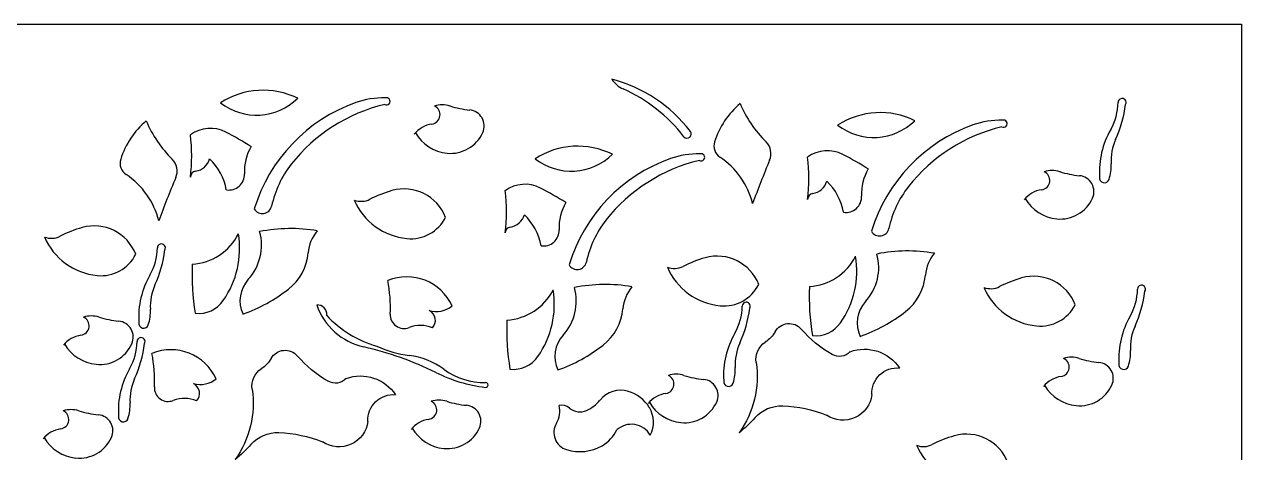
# Model space of a CAD drawing. Header units: millimetres. Extents: x 196 to 687, y 295 to 770.
# Drawn here: x 484.97 to 528.84, y 372.25 to 387.71 of the extents above; entities that cross this region are included whole.
import ezdxf

# ---------------------------------------------------------------- set-up
doc = ezdxf.new("R2010")
doc.units = ezdxf.units.MM

# ---------------------------------------------------------------- blocks, each defined once
blk = doc.blocks.new('A$C48BF6FA1')
for centre, radius, start, end in [((0.253, 6.585), 4.345, 300.1229, 319.1918), ((3.98, 3.367), 0.579, 29.3983, 139.1918), ((5.43, 4.184), 1.085, 209.3983, 236.9635), ((4.434, 2.652), 0.743, 351.6884, 56.9635), ((1.268, 1.498), 1.522, 70.2108, 146.4016), ((2.172, 3.278), 0.521, 221.8213, 300.1229), ((0.087, 1.434), 0.911, 356.6015, 95.4896), ((8.646, 2.036), 3.514, 171.6884, 215.4094), ((2.041, 1.514), 1.054, 187.3405, 303.8759), ((4.381, -3.72), 4.698, 92.1561, 111.895), ((4.253, -0.311), 1.287, 41.8063, 92.1561), ((9.044, 3.974), 5.141, 221.8063, 230.6209)]:
    blk.add_arc(centre, radius, start, end)

msp = doc.modelspace()

# ---------------------------------------------------------------- linework, layer by layer
msp.add_lwpolyline([(441.865, 387.708), (528.84, 387.708), (528.84, 306.184), (441.865, 306.184)], close=True)
for centre, radius, start, end in [((504.802, 380.632), 5.266, 37.5944, 75.2595), ((506.938, 386.243), 0.949, 213.0176, 245.8363), ((493.572, 382.496), 2.833, 63.7895, 122.7684), ((504.195, 380.128), 5.753, 37.7706, 65.8363), ((493.34, 386.54), 2.111, 231.9236, 314.6342), ((498.892, 379.339), 5.886, 109.6226, 163.1523), ((499.363, 378.909), 6.071, 103.36, 141.8265), ((497.896, 382.134), 2.918, 88.3983, 109.6226), ((498.02, 384.93), 0.129, 242.2916, 109.5295), ((499.609, 384.448), 0.343, 278.4843, 65.6857), ((500.032, 383.871), 0.932, 72.4536, 107.5464), ((501.36, 388.072), 3.473, 252.4536, 264.3845), ((512.681, 382.581), 2.969, 130.1634, 162.7118), ((514.791, 386.558), 4.373, 202.9952, 225.0507), ((522.361, 384.917), 2.027, 330.2092, 359.2515), ((520.306, 385.364), 4.384, 335.6108, 352.8251), ((524.532, 384.889), 0.144, 329.7296, 179.2515), ((500.963, 384.039), 0.58, 335.7018, 84.3845), ((515.814, 381.689), 2.833, 63.7895, 122.7684), ((491.279, 381.955), 2.969, 130.1634, 162.7118), ((493.39, 385.932), 4.373, 202.9952, 225.0507), ((491.669, 382.742), 1.213, 62.4148, 126.0051), ((499.809, 383.11), 1.009, 98.4843, 140.9562), ((515.582, 385.733), 2.111, 231.9236, 314.6342), ((521.134, 378.532), 5.886, 109.6226, 163.1523), ((521.605, 378.102), 6.071, 103.36, 141.8265), ((520.138, 381.328), 2.918, 88.3983, 109.6226), ((520.262, 384.123), 0.129, 242.2916, 109.5295), ((526.791, 382.381), 3.078, 150.2092, 183.3398), ((484.907, 382.959), 6.097, 352.8027, 7.1973), ((485.963, 371.82), 13.536, 57.9634, 62.4148), ((500.353, 384.538), 1.488, 210.0693, 264.2585), ((500.331, 384.324), 1.273, 264.2585, 335.7018), ((508.855, 383.753), 0.152, 221.9609, 37.5944), ((510.31, 383.319), 0.486, 162.7118, 236.2041), ((511.276, 383.037), 0.602, 337.0527, 45.0507), ((525.999, 382.783), 1.867, 155.6108, 183.2466), ((494.673, 382.398), 1.773, 149.6281, 182.6424), ((504.913, 380.477), 2.833, 63.7895, 122.7684), ((504.681, 384.521), 2.111, 231.9236, 314.6342), ((509.237, 380.116), 2.918, 88.3983, 109.6226), ((509.362, 382.911), 0.129, 242.2916, 109.5295), ((513.911, 381.935), 1.213, 62.4148, 126.0051), ((508.205, 371.013), 13.536, 57.9634, 62.4148), ((488.908, 382.693), 0.486, 162.7118, 236.2041), ((489.875, 382.411), 0.602, 337.0527, 45.0507), ((491.047, 383.03), 0.628, 278.8638, 343.6996), ((490.23, 381.37), 2.053, 10.2295, 46.2529), ((497.483, 380.387), 3.679, 141.8265, 168.0958), ((510.234, 377.321), 5.886, 109.6226, 163.1523), ((510.705, 376.89), 6.071, 103.36, 141.8265), ((508.457, 380.551), 2.845, 13.9815, 56.2041), ((540.706, 370.576), 31.357, 157.0527, 160.1227), ((507.149, 382.152), 6.097, 352.8027, 7.1973), ((522.611, 382.591), 1.526, 341.7466, 3.2466), ((487.056, 379.924), 2.845, 13.9815, 56.2041), ((519.305, 369.95), 31.357, 157.0527, 160.1227), ((491.178, 382.19), 0.222, 98.8638, 178.7073), ((492.34, 382.29), 0.562, 260.8688, 2.6424), ((516.915, 381.591), 1.773, 149.6281, 182.6424), ((521.584, 382.077), 0.343, 278.4843, 65.6857), ((522.006, 381.501), 0.932, 72.4536, 107.5464), ((523.334, 385.702), 3.473, 252.4536, 264.3845), ((522.938, 381.668), 0.58, 335.7018, 84.3845), ((523.893, 382.168), 0.177, 169.0397, 341.7466), ((499.405, 377.519), 4.352, 105.7979, 117.0587), ((498.656, 380.165), 1.602, 21.1177, 105.7979), ((503.01, 380.723), 1.213, 62.4148, 126.0051), ((496.248, 380.941), 6.097, 352.8027, 7.1973), ((497.304, 369.801), 13.536, 57.9634, 62.4148), ((513.289, 382.223), 0.628, 278.8638, 343.6996), ((512.472, 380.563), 2.053, 10.2295, 46.2529), ((519.725, 379.58), 3.679, 141.8265, 168.0958), ((521.783, 380.74), 1.009, 98.4843, 140.9562), ((497.11, 382.012), 0.693, 248.6604, 297.0587), ((498.987, 382.284), 2.319, 203.3284, 264.3668), ((506.014, 380.379), 1.773, 149.6281, 182.6424), ((513.42, 381.383), 0.222, 98.8638, 178.7073), ((514.582, 381.483), 0.562, 260.8688, 2.6424), ((522.327, 382.167), 1.488, 210.0693, 264.2585), ((522.306, 381.954), 1.273, 264.2585, 335.7018), ((493.551, 381.216), 0.339, 210.3083, 348.0958), ((502.389, 381.011), 0.628, 278.8638, 343.6996), ((501.571, 379.352), 2.053, 10.2295, 46.2529), ((488.241, 376.185), 4.352, 105.7979, 117.0587), ((487.492, 378.831), 1.602, 21.1177, 105.7979), ((498.897, 381.372), 1.403, 264.3668, 333.2962), ((502.52, 380.172), 0.222, 98.8638, 178.7073), ((508.824, 378.369), 3.679, 141.8265, 168.0958), ((515.793, 380.409), 0.339, 210.3083, 348.0958), ((485.946, 380.678), 0.693, 248.6604, 297.0587), ((487.823, 380.951), 2.319, 203.3284, 264.3668), ((490.898, 381.057), 2.008, 273.4915, 332.9648), ((489.441, 379.62), 3.288, 325.1886, 9.1781), ((491.703, 379.734), 1.816, 317.4801, 15.7091), ((494.562, 374.743), 5.594, 80.0589, 101.4473), ((496.608, 379.342), 1.414, 139.87, 175.1307), ((503.681, 380.271), 0.562, 260.8688, 2.6424), ((487.739, 379.668), 2.027, 330.2092, 359.2515), ((485.684, 380.114), 4.384, 335.6108, 352.8251), ((489.91, 379.639), 0.144, 329.7296, 179.2515), ((516.804, 373.936), 5.594, 80.0589, 101.4473), ((487.733, 380.039), 1.403, 264.3668, 333.2962), ((499.671, 378.695), 8.658, 177.6348, 189.4151), ((493.345, 379.62), 1.861, 307.9356, 355.1307), ((504.893, 379.197), 0.339, 210.3083, 348.0958), ((510.69, 375.094), 4.352, 105.7979, 117.0587), ((509.942, 377.74), 1.602, 21.1177, 105.7979), ((513.14, 380.25), 2.008, 273.4915, 332.9648), ((511.683, 378.813), 3.288, 325.1886, 9.1781), ((513.945, 378.927), 1.816, 317.4801, 15.7091), ((518.851, 378.535), 1.414, 139.87, 175.1307), ((492.169, 377.131), 3.078, 150.2092, 183.3398), ((498.75, 376.795), 1.801, 24.5857, 112.2107), ((508.395, 379.587), 0.693, 248.6604, 297.0587), ((510.273, 379.86), 2.319, 203.3284, 264.3668), ((515.587, 378.813), 1.861, 307.9356, 355.1307), ((521.348, 377.013), 1.602, 21.1177, 105.7979), ((491.377, 377.533), 1.867, 155.6108, 183.2466), ((493.882, 377.737), 1.139, 137.4801, 205.1976), ((490.874, 382.79), 5.88, 289.6377, 307.9356), ((492.989, 377.488), 5.174, 357.3852, 10.8561), ((503.045, 377.716), 1.816, 317.4801, 15.7091), ((505.903, 372.725), 5.594, 80.0589, 101.4473), ((507.95, 377.323), 1.414, 139.87, 175.1307), ((510.183, 378.948), 1.403, 264.3668, 333.2962), ((521.913, 377.888), 8.658, 177.6348, 189.4151), ((519.802, 378.86), 0.693, 248.6604, 297.0587), ((521.679, 379.132), 2.319, 203.3284, 264.3668), ((522.097, 374.367), 4.352, 105.7979, 117.0587), ((523.06, 378.178), 2.027, 330.2092, 359.2515), ((525.23, 378.15), 0.144, 329.7296, 179.2515), ((491.242, 378.367), 1.094, 264.1217, 325.1886), ((502.24, 379.038), 2.008, 273.4915, 332.9648), ((500.782, 377.601), 3.288, 325.1886, 9.1781), ((521.005, 378.625), 4.384, 335.6108, 352.8251), ((487.989, 377.341), 1.526, 341.7466, 3.2466), ((495.533, 377.244), 0.338, 353.0344, 94.404), ((497.731, 378.359), 2.355, 199.2922, 257.1243), ((499.816, 378.25), 0.908, 253.956, 309.0148), ((499.386, 377.022), 0.398, 316.9329, 63.2479), ((504.687, 377.601), 1.861, 307.9356, 355.1307), ((508.817, 377.565), 2.027, 330.2092, 359.2515), ((506.761, 378.012), 4.384, 335.6108, 352.8251), ((510.987, 377.537), 0.144, 329.7296, 179.2515), ((516.124, 376.93), 1.139, 137.4801, 205.1976), ((513.116, 381.983), 5.88, 289.6377, 307.9356), ((521.589, 378.22), 1.403, 264.3668, 333.2962), ((486.962, 376.827), 0.343, 278.4843, 65.6857), ((487.384, 376.251), 0.932, 72.4536, 107.5464), ((488.712, 380.452), 3.473, 252.4536, 264.3845), ((488.316, 376.419), 0.58, 335.7018, 84.3845), ((489.271, 376.918), 0.177, 169.0397, 341.7466), ((498.725, 379.828), 3.88, 222.5785, 254.2718), ((498.656, 377.229), 0.5, 177.3852, 291.5935), ((499.242, 375.75), 1.091, 66.4987, 111.5935), ((511.013, 376.677), 8.658, 177.6348, 189.4151), ((513.484, 377.561), 1.094, 264.1217, 325.1886), ((527.49, 375.642), 3.078, 150.2092, 183.3398), ((487.161, 375.49), 1.009, 98.4843, 140.9562), ((489.178, 376.259), 0.144, 329.7296, 179.2515), ((505.223, 375.718), 1.139, 137.4801, 205.1976), ((513.247, 375.029), 3.078, 150.2092, 183.3398), ((526.698, 376.044), 1.867, 155.6108, 183.2466), ((487.705, 376.918), 1.488, 210.0693, 264.2585), ((487.684, 376.704), 1.273, 264.2585, 335.7018), ((487.007, 376.287), 2.027, 330.2092, 359.2515), ((484.952, 376.734), 4.384, 335.6108, 352.8251), ((490.25, 374.164), 1.801, 24.5857, 112.2107), ((494.585, 364.599), 11.76, 63.6877, 77.1243), ((499.398, 379.89), 4.17, 245.5765, 262.374), ((502.216, 380.771), 5.88, 289.6377, 307.9356), ((512.454, 375.431), 1.867, 155.6108, 183.2466), ((484.489, 374.856), 5.174, 357.3852, 10.8561), ((498.481, 373.043), 2.739, 54.0626, 82.374), ((502.583, 376.349), 1.094, 264.1217, 325.1886), ((522.282, 375.338), 0.343, 278.4843, 65.6857), ((522.705, 374.762), 0.932, 72.4536, 107.5464), ((524.033, 378.962), 3.473, 252.4536, 264.3845), ((523.31, 375.851), 1.526, 341.7466, 3.2466), ((491.437, 373.751), 3.078, 150.2092, 183.3398), ((502.271, 380.141), 5.579, 243.6877, 262.9453), ((501.576, 377.313), 2.535, 234.0626, 270.4409), ((508.461, 374.149), 0.932, 72.4536, 107.5464), ((509.067, 375.239), 1.526, 341.7466, 3.2466), ((523.636, 374.929), 0.58, 335.7018, 84.3845), ((524.591, 375.429), 0.177, 169.0397, 341.7466), ((490.645, 374.153), 1.867, 155.6108, 183.2466), ((491.316, 375.618), 0.908, 253.956, 309.0148), ((490.886, 374.391), 0.398, 316.9329, 63.2479), ((501.596, 374.691), 0.0871, 262.9453, 90.4409), ((508.039, 374.725), 0.343, 278.4843, 65.6857), ((509.79, 378.349), 3.473, 252.4536, 264.3845), ((509.393, 374.316), 0.58, 335.7018, 84.3845), ((510.348, 374.816), 0.177, 169.0397, 341.7466), ((522.482, 374.001), 1.009, 98.4843, 140.9562), ((523.026, 375.428), 1.488, 210.0693, 264.2585), ((523.004, 375.214), 1.273, 264.2585, 335.7018), ((490.156, 374.598), 0.5, 177.3852, 291.5935), ((490.742, 373.118), 1.091, 66.4987, 111.5935), ((506.465, 373.541), 0.961, 73.5234, 141.082), ((506.36, 373.187), 1.33, 31.475, 73.5234), ((508.239, 373.388), 1.009, 98.4843, 140.9562), ((486.23, 373.447), 0.343, 278.4843, 65.6857), ((486.652, 372.871), 0.932, 72.4536, 107.5464), ((487.98, 377.072), 3.473, 252.4536, 264.3845), ((487.257, 373.961), 1.526, 341.7466, 3.2466), ((499.491, 373.791), 0.343, 278.4843, 65.6857), ((499.913, 373.215), 0.932, 72.4536, 107.5464), ((501.241, 377.415), 3.473, 252.4536, 264.3845), ((500.845, 373.382), 0.58, 335.7018, 84.3845), ((503.434, 373.744), 0.834, 328.7712, 14.3235), ((504.342, 373.535), 0.428, 49.5046, 103.4093), ((504.996, 374.301), 0.58, 229.5046, 294.2511), ((504.694, 374.971), 1.314, 294.2511, 321.082), ((508.783, 374.815), 1.488, 210.0693, 264.2585), ((506.633, 373.354), 1.011, 332.3051, 31.475), ((508.761, 374.601), 1.273, 264.2585, 335.7018), ((487.583, 373.038), 0.58, 335.7018, 84.3845), ((488.539, 373.538), 0.177, 169.0397, 341.7466), ((499.69, 372.454), 1.009, 98.4843, 140.9562), ((486.429, 372.11), 1.009, 98.4843, 140.9562), ((500.234, 373.881), 1.488, 210.0693, 264.2585), ((500.213, 373.667), 1.273, 264.2585, 335.7018), ((504.701, 372.976), 0.647, 148.7712, 252.8114), ((505.148, 373.626), 1.297, 299.8564, 334.6679), ((506.848, 372.484), 0.789, 30.4748, 131.9719), ((518.922, 371.315), 1.602, 21.1177, 105.7979), ((486.973, 373.537), 1.488, 210.0693, 264.2585), ((486.952, 373.324), 1.273, 264.2585, 335.7018), ((504.988, 373.904), 1.618, 252.8114, 299.8564), ((517.375, 373.162), 0.693, 248.6604, 297.0587), ((519.252, 373.435), 2.319, 203.3284, 264.3668), ((519.67, 368.669), 4.352, 105.7979, 117.0587)]:
    msp.add_arc(centre, radius, start, end)

# ---------------------------------------------------------------- block references
at = {"xscale": -1}
for p in [(516.513, 372.964), (498.35, 371.999)]:
    msp.add_blockref('A$C48BF6FA1', p, dxfattribs=at)

doc.saveas('drawing.dxf')
